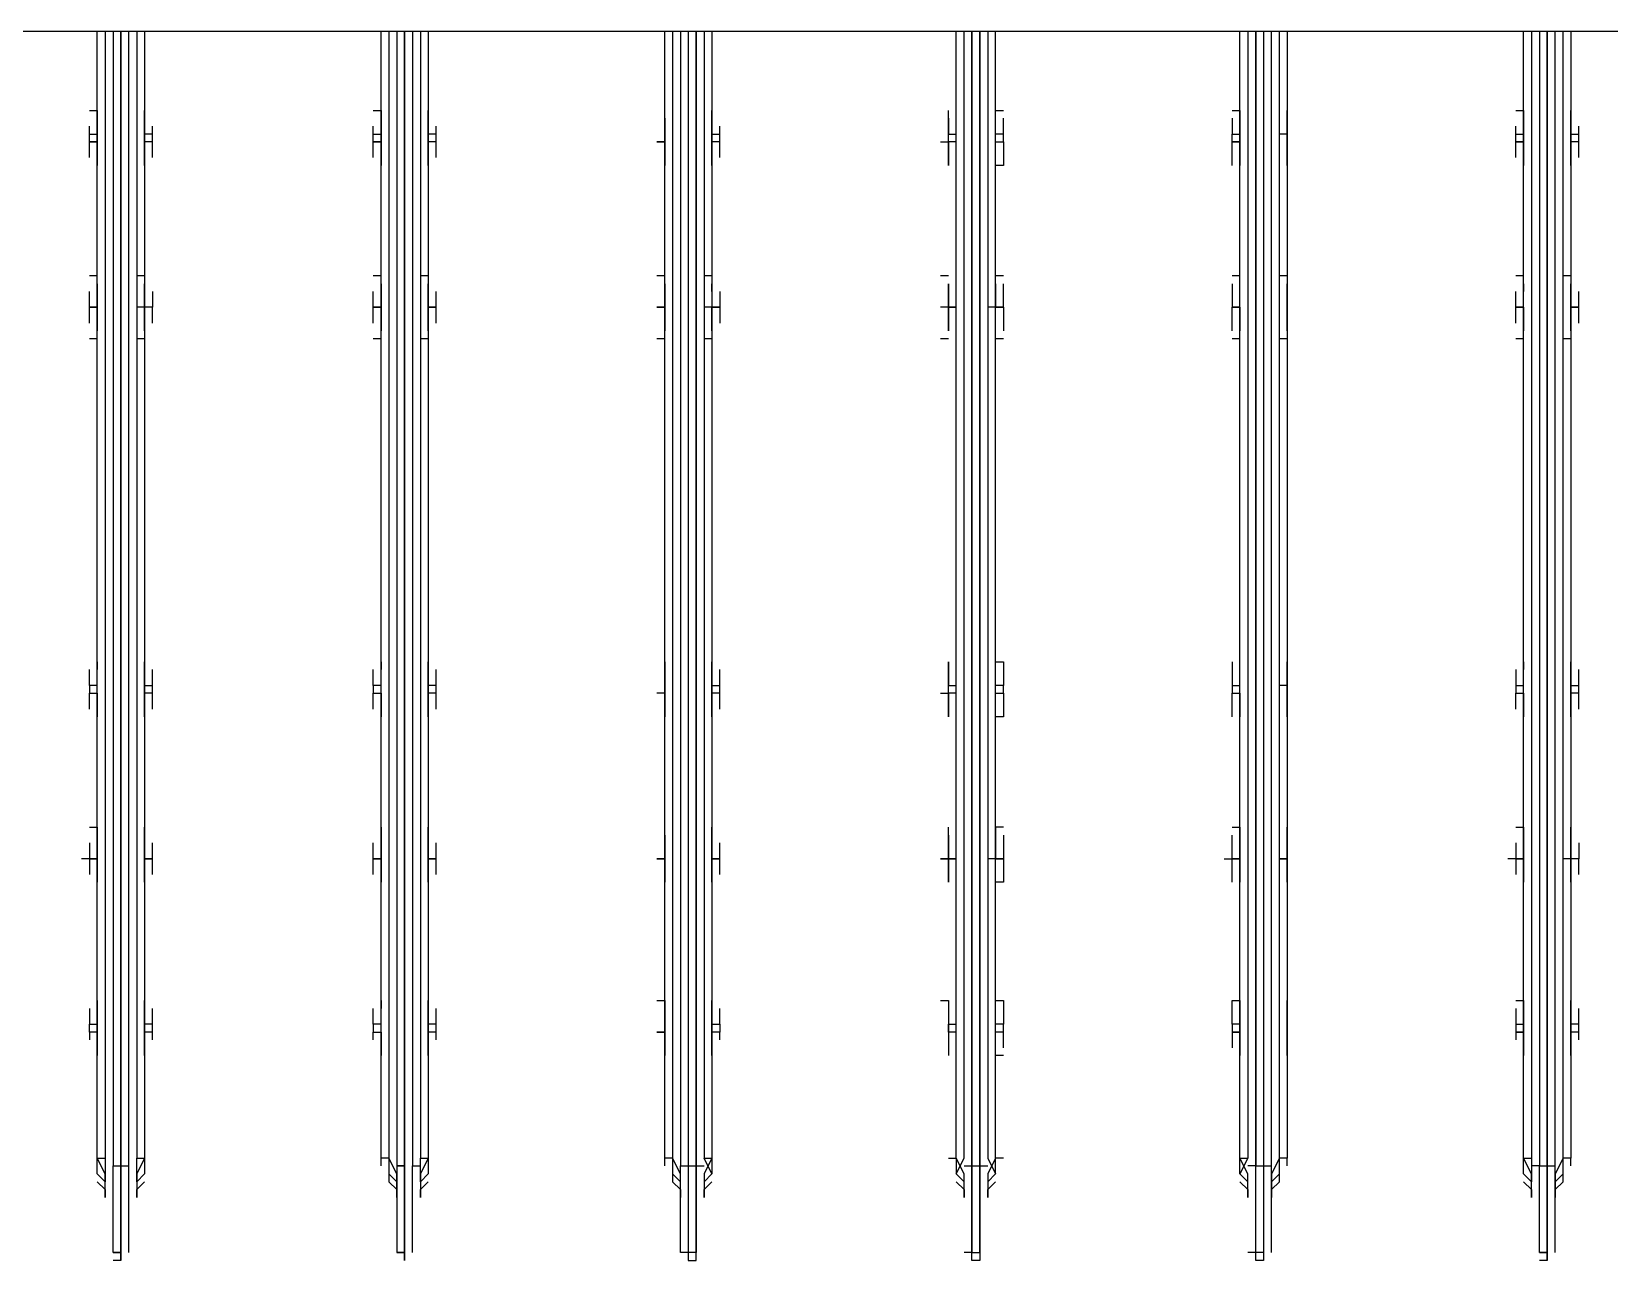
# Model space of a CAD drawing. Header units: metres. Extents: x 532250 to 532639, y 2673852 to 2674172.
# Drawn here: x 532451.9651 to 532452.2421, y 2674042.9394 to 2674043.1552 of the extents above; entities that cross this region are included whole.
import ezdxf

# ---------------------------------------------------------------- set-up
doc = ezdxf.new("R2010")
doc.units = ezdxf.units.M
doc.header["$MEASUREMENT"] = 0
doc.linetypes.add('PDF_IMPORT', pattern=[1, 0.8, -0.2])
doc.layers.add('IDT', color=7, linetype='Continuous')

# ---------------------------------------------------------------- blocks, each defined once
blk = doc.blocks.new('IDT')
at = {"layer": 'IDT', "color": 0, "lineweight": 25}
for p, q in [((14.69612, 14.80284), (14.69612, 14.81944)), ((14.69612, 14.81944), (14.69612, 14.80284)), ((14.69612, 14.81944), (14.6975, 14.81944)), ((14.74591, 14.80284), (14.74591, 14.81944)), ((14.74591, 14.81944), (14.74729, 14.81944)), ((14.74729, 14.81944), (14.74729, 14.80284)), ((14.7957, 14.80284), (14.7957, 14.81944)), ((14.7957, 14.81944), (14.79709, 14.81944)), ((14.79709, 14.81944), (14.79709, 14.80284)), ((14.84688, 14.81944), (14.8455, 14.81944)), ((14.8455, 14.81944), (14.8455, 14.80284)), ((14.84688, 14.80284), (14.84688, 14.81944)), ((14.89667, 14.81944), (14.89667, 14.80284)), ((14.89667, 14.80284), (14.89667, 14.81944)), ((14.94647, 14.80284), (14.94647, 14.81944)), ((14.94647, 14.81944), (14.94647, 14.80284)), ((14.94647, 14.81944), (14.94785, 14.81944)), ((14.69473, 14.81805), (14.69473, 14.80284)), ((14.6975, 14.81805), (14.69612, 14.81805)), ((14.69612, 14.81805), (14.6975, 14.81805)), ((14.6975, 14.81805), (14.6975, 14.80284)), ((14.74453, 14.81805), (14.74453, 14.80284)), ((14.74591, 14.81805), (14.74729, 14.81805)), ((14.74729, 14.81805), (14.74729, 14.80284)), ((14.74729, 14.81805), (14.74868, 14.81805)), ((14.79709, 14.81805), (14.7957, 14.81805)), ((14.7957, 14.81805), (14.7957, 14.80284)), ((14.79709, 14.80284), (14.79709, 14.81805)), ((14.79709, 14.81805), (14.79847, 14.81805)), ((14.8455, 14.80284), (14.8455, 14.81805)), ((14.8455, 14.81805), (14.84688, 14.81805)), ((14.84688, 14.81805), (14.84826, 14.81805)), ((14.84826, 14.81805), (14.84826, 14.80284)), ((14.89529, 14.81805), (14.89529, 14.80284)), ((14.89806, 14.81805), (14.89667, 14.81805)), ((14.89667, 14.81805), (14.89806, 14.81805)), ((14.89806, 14.80284), (14.89806, 14.81805)), ((14.94508, 14.81805), (14.94508, 14.80284)), ((14.94785, 14.81805), (14.94647, 14.81805)), ((14.94647, 14.81805), (14.94785, 14.81805)), ((14.94785, 14.81805), (14.94785, 14.80284)), ((14.69473, 14.80422), (14.69473, 14.80837)), ((14.69473, 14.80837), (14.69473, 14.80699)), ((14.69888, 14.80699), (14.69888, 14.80837)), ((14.69888, 14.80837), (14.69888, 14.80422)), ((14.74453, 14.80422), (14.74453, 14.80837)), ((14.74453, 14.80837), (14.74453, 14.80699)), ((14.74868, 14.80699), (14.74868, 14.80837)), ((14.74868, 14.80837), (14.74868, 14.80422)), ((14.79432, 14.80422), (14.79432, 14.80837)), ((14.79432, 14.80837), (14.79432, 14.80699)), ((14.79847, 14.80699), (14.79847, 14.80837)), ((14.79847, 14.80837), (14.79847, 14.80422)), ((14.84411, 14.80422), (14.84411, 14.80837)), ((14.84411, 14.80837), (14.84411, 14.80699)), ((14.84826, 14.80699), (14.84826, 14.80837)), ((14.84826, 14.80837), (14.84826, 14.80422)), ((14.89391, 14.80422), (14.89391, 14.80837)), ((14.89391, 14.80837), (14.89391, 14.80699)), ((14.89806, 14.80699), (14.89806, 14.80837)), ((14.89806, 14.80837), (14.89806, 14.80422)), ((14.9437, 14.80422), (14.9437, 14.80837)), ((14.9437, 14.80837), (14.9437, 14.80699)), ((14.94923, 14.80699), (14.94923, 14.80837)), ((14.94923, 14.80837), (14.94923, 14.80422)), ((14.69473, 14.80699), (14.69335, 14.8056)), ((14.69335, 14.8056), (14.69335, 14.80145)), ((14.69473, 14.8056), (14.69335, 14.80422)), ((14.70027, 14.8056), (14.69888, 14.80699)), ((14.69888, 14.80145), (14.69888, 14.8056)), ((14.69888, 14.8056), (14.70027, 14.80422)), ((14.74453, 14.80699), (14.74314, 14.8056)), ((14.74314, 14.8056), (14.74314, 14.80145)), ((14.74453, 14.8056), (14.74314, 14.80422)), ((14.75006, 14.8056), (14.74868, 14.80699)), ((14.75006, 14.80422), (14.74868, 14.8056)), ((14.74868, 14.8056), (14.75006, 14.80422)), ((14.79432, 14.80699), (14.79294, 14.8056)), ((14.79294, 14.80422), (14.79432, 14.8056)), ((14.79432, 14.8056), (14.79294, 14.80422)), ((14.79985, 14.8056), (14.79847, 14.80699)), ((14.79985, 14.80422), (14.79847, 14.8056)), ((14.79847, 14.8056), (14.79985, 14.80422)), ((14.84411, 14.80699), (14.84273, 14.8056)), ((14.84273, 14.80422), (14.84411, 14.8056)), ((14.84411, 14.8056), (14.84273, 14.80422)), ((14.84965, 14.8056), (14.84826, 14.80699)), ((14.84965, 14.80422), (14.84826, 14.8056)), ((14.84965, 14.80145), (14.84965, 14.8056)), ((14.89391, 14.80699), (14.89252, 14.8056)), ((14.89252, 14.80422), (14.89391, 14.8056)), ((14.89391, 14.8056), (14.89391, 14.80145)), ((14.89944, 14.8056), (14.89806, 14.80699)), ((14.89944, 14.80422), (14.89806, 14.8056)), ((14.89944, 14.80145), (14.89944, 14.8056)), ((14.9437, 14.80699), (14.94232, 14.8056)), ((14.94232, 14.80422), (14.9437, 14.8056)), ((14.9437, 14.8056), (14.9437, 14.80145)), ((14.95062, 14.8056), (14.94923, 14.80699)), ((14.94923, 14.80145), (14.94923, 14.8056)), ((14.94923, 14.8056), (14.95062, 14.80422)), ((14.69197, 14.80284), (14.69197, 14.80145)), ((14.69335, 14.80145), (14.69473, 14.80422)), ((14.69335, 14.80422), (14.69335, 14.80284)), ((14.69612, 14.80284), (14.69473, 14.80284)), ((14.69473, 14.80284), (14.69473, 14.60366)), ((14.6975, 14.80284), (14.69612, 14.80284)), ((14.69612, 14.60366), (14.69612, 14.80284)), ((14.69612, 14.80284), (14.69612, 14.60366)), ((14.6975, 14.60366), (14.6975, 14.80284)), ((14.6975, 14.80284), (14.69888, 14.80284)), ((14.69888, 14.80422), (14.70027, 14.80145)), ((14.70027, 14.80422), (14.70027, 14.80284)), ((14.70027, 14.80284), (14.70027, 14.80145)), ((14.74176, 14.80284), (14.74176, 14.80145)), ((14.74314, 14.80145), (14.74453, 14.80422)), ((14.74314, 14.80422), (14.74314, 14.80284)), ((14.74591, 14.80284), (14.74453, 14.80284)), ((14.74453, 14.80284), (14.74453, 14.60366)), ((14.74729, 14.80284), (14.74591, 14.80284)), ((14.74591, 14.60366), (14.74591, 14.80284)), ((14.74729, 14.80284), (14.74729, 14.60366)), ((14.74729, 14.60366), (14.74729, 14.80284)), ((14.74729, 14.80284), (14.74868, 14.80284)), ((14.74868, 14.80422), (14.75006, 14.80145)), ((14.74868, 14.80145), (14.75006, 14.80422)), ((14.75006, 14.80422), (14.75006, 14.80284)), ((14.75006, 14.80284), (14.75006, 14.80145)), ((14.79294, 14.80145), (14.79432, 14.80422)), ((14.79432, 14.80145), (14.79294, 14.80422)), ((14.79294, 14.80422), (14.79294, 14.80284)), ((14.79294, 14.80284), (14.79294, 14.80145)), ((14.7957, 14.80284), (14.79432, 14.80284)), ((14.7957, 14.80284), (14.7957, 14.60366)), ((14.7957, 14.60366), (14.7957, 14.80284)), ((14.79709, 14.80284), (14.7957, 14.80284)), ((14.79847, 14.80284), (14.79709, 14.80284)), ((14.79709, 14.80284), (14.79709, 14.60366)), ((14.79709, 14.60366), (14.79709, 14.80284)), ((14.79847, 14.80422), (14.79985, 14.80145)), ((14.79985, 14.80422), (14.79847, 14.80145)), ((14.79985, 14.80284), (14.79985, 14.80422)), ((14.79985, 14.80145), (14.79985, 14.80284)), ((14.84273, 14.80284), (14.84273, 14.80422)), ((14.84273, 14.80422), (14.84411, 14.80145)), ((14.84273, 14.80145), (14.84411, 14.80422)), ((14.84273, 14.80145), (14.84273, 14.80284)), ((14.8455, 14.80284), (14.84411, 14.80284)), ((14.8455, 14.80284), (14.8455, 14.60366)), ((14.8455, 14.60366), (14.8455, 14.80284)), ((14.84688, 14.80284), (14.8455, 14.80284)), ((14.84688, 14.60366), (14.84688, 14.80284)), ((14.84826, 14.80284), (14.84688, 14.80284)), ((14.84826, 14.80422), (14.84965, 14.80145)), ((14.84826, 14.60366), (14.84826, 14.80284)), ((14.84965, 14.80284), (14.84965, 14.80422)), ((14.85103, 14.80284), (14.85103, 14.80145)), ((14.89252, 14.80284), (14.89252, 14.80422)), ((14.89252, 14.80145), (14.89391, 14.80422)), ((14.89252, 14.80145), (14.89252, 14.80284)), ((14.89529, 14.80284), (14.89391, 14.80284)), ((14.89529, 14.60366), (14.89529, 14.80284)), ((14.89806, 14.80284), (14.89667, 14.80284)), ((14.89667, 14.80284), (14.89806, 14.80284)), ((14.89667, 14.60366), (14.89667, 14.80284)), ((14.89667, 14.80284), (14.89667, 14.60366)), ((14.89806, 14.80422), (14.89944, 14.80145)), ((14.89806, 14.60366), (14.89806, 14.80284)), ((14.89944, 14.80284), (14.89944, 14.80422)), ((14.90082, 14.80284), (14.90082, 14.80145)), ((14.94232, 14.80284), (14.94232, 14.80422)), ((14.94232, 14.80145), (14.9437, 14.80422)), ((14.94232, 14.80145), (14.94232, 14.80284)), ((14.94647, 14.80284), (14.94508, 14.80284)), ((14.94508, 14.80284), (14.94508, 14.60366)), ((14.94785, 14.80284), (14.94647, 14.80284)), ((14.94785, 14.80284), (14.94647, 14.80284)), ((14.94647, 14.80284), (14.94647, 14.60366)), ((14.94647, 14.60366), (14.94647, 14.80284)), ((14.94785, 14.60366), (14.94785, 14.80284)), ((14.94923, 14.80422), (14.95062, 14.80145)), ((14.95062, 14.80422), (14.95062, 14.80284)), ((14.95062, 14.80284), (14.95062, 14.80145)), ((14.69197, 14.60366), (14.69197, 14.80145)), ((14.69197, 14.80145), (14.69335, 14.80145)), ((14.69335, 14.80145), (14.69335, 14.60366)), ((14.70027, 14.80145), (14.69888, 14.80145)), ((14.69888, 14.60366), (14.69888, 14.80145)), ((14.70027, 14.80145), (14.70027, 14.60366)), ((14.74176, 14.60366), (14.74176, 14.80145)), ((14.74176, 14.80145), (14.74314, 14.80145)), ((14.74314, 14.80145), (14.74314, 14.60366)), ((14.75006, 14.80145), (14.74868, 14.80145)), ((14.74868, 14.60366), (14.74868, 14.80145)), ((14.75006, 14.80145), (14.75006, 14.60366)), ((14.79155, 14.80145), (14.79294, 14.80145)), ((14.79294, 14.80145), (14.79294, 14.60366)), ((14.79432, 14.60366), (14.79432, 14.80145)), ((14.79847, 14.80145), (14.79847, 14.60366)), ((14.79985, 14.80145), (14.79985, 14.60366)), ((14.80124, 14.80145), (14.79985, 14.80145)), ((14.84273, 14.60366), (14.84273, 14.80145)), ((14.84411, 14.80145), (14.84273, 14.80145)), ((14.84411, 14.60366), (14.84411, 14.80145)), ((14.84965, 14.60366), (14.84965, 14.80145)), ((14.84965, 14.80145), (14.85103, 14.80145)), ((14.85103, 14.80145), (14.85103, 14.60366)), ((14.89252, 14.60366), (14.89252, 14.80145)), ((14.89391, 14.80145), (14.89252, 14.80145)), ((14.89391, 14.60366), (14.89391, 14.80145)), ((14.89944, 14.60366), (14.89944, 14.80145)), ((14.89944, 14.80145), (14.90082, 14.80145)), ((14.90082, 14.80145), (14.90082, 14.60366)), ((14.94232, 14.60366), (14.94232, 14.80145)), ((14.9437, 14.80145), (14.94232, 14.80145)), ((14.9437, 14.60366), (14.9437, 14.80145)), ((14.95062, 14.80145), (14.94923, 14.80145)), ((14.94923, 14.60366), (14.94923, 14.80145)), ((14.95062, 14.80145), (14.95062, 14.60366)), ((14.69197, 14.78347), (14.69197, 14.77932)), ((14.70027, 14.77932), (14.70027, 14.78347)), ((14.74176, 14.78347), (14.74176, 14.77932)), ((14.75006, 14.77932), (14.75006, 14.78347)), ((14.79155, 14.78347), (14.79294, 14.78347)), ((14.79294, 14.78347), (14.79294, 14.77932)), ((14.80124, 14.77932), (14.80124, 14.78347)), ((14.84273, 14.78347), (14.84273, 14.77379)), ((14.85103, 14.77932), (14.85103, 14.78347)), ((14.89252, 14.78347), (14.89252, 14.77932)), ((14.90082, 14.77932), (14.90082, 14.78347)), ((14.94232, 14.78347), (14.94232, 14.77932)), ((14.95062, 14.77932), (14.95062, 14.78347)), ((14.69058, 14.78071), (14.69058, 14.77932)), ((14.69197, 14.78209), (14.69197, 14.78071)), ((14.70027, 14.78071), (14.70027, 14.78209)), ((14.70165, 14.77932), (14.70165, 14.78071)), ((14.74176, 14.78071), (14.74176, 14.78209)), ((14.74176, 14.77932), (14.74176, 14.78071)), ((14.75144, 14.78071), (14.75144, 14.78209)), ((14.75144, 14.77932), (14.75144, 14.78071)), ((14.79155, 14.78209), (14.79155, 14.78071)), ((14.79155, 14.78071), (14.79155, 14.77932)), ((14.80124, 14.78071), (14.80124, 14.78209)), ((14.80124, 14.77932), (14.80124, 14.78071)), ((14.84135, 14.78071), (14.84135, 14.77932)), ((14.84273, 14.78209), (14.84273, 14.78071)), ((14.85103, 14.78209), (14.85103, 14.78071)), ((14.85103, 14.78071), (14.85103, 14.77932)), ((14.89114, 14.78071), (14.89114, 14.77932)), ((14.89252, 14.78209), (14.89252, 14.78071)), ((14.90082, 14.78071), (14.90082, 14.78209)), ((14.90221, 14.78071), (14.90221, 14.77932)), ((14.94093, 14.78071), (14.94093, 14.77932)), ((14.94232, 14.78209), (14.94232, 14.78071)), ((14.95062, 14.78071), (14.95062, 14.78209)), ((14.952, 14.77932), (14.952, 14.78071)), ((14.69058, 14.77932), (14.69197, 14.77932)), ((14.69058, 14.77932), (14.69058, 14.77794)), ((14.69058, 14.77794), (14.69197, 14.77794)), ((14.69058, 14.77794), (14.69058, 14.77518)), ((14.69197, 14.77932), (14.69197, 14.77794)), ((14.69197, 14.77794), (14.69197, 14.77379)), ((14.70165, 14.77932), (14.70027, 14.77932)), ((14.70027, 14.77794), (14.70027, 14.77932)), ((14.70027, 14.77932), (14.70165, 14.77932)), ((14.70027, 14.77379), (14.70027, 14.77794)), ((14.70165, 14.77794), (14.70027, 14.77794)), ((14.70165, 14.77794), (14.70165, 14.77932)), ((14.70165, 14.77518), (14.70165, 14.77794)), ((14.74176, 14.77932), (14.74176, 14.77794)), ((14.74176, 14.77518), (14.74176, 14.77932)), ((14.74176, 14.77794), (14.74176, 14.77379)), ((14.75144, 14.77932), (14.75006, 14.77932)), ((14.75006, 14.77794), (14.75006, 14.77932)), ((14.75006, 14.77932), (14.75144, 14.77932)), ((14.75006, 14.77794), (14.75144, 14.77794)), ((14.75006, 14.77379), (14.75006, 14.77794)), ((14.75144, 14.77794), (14.75144, 14.77932)), ((14.75144, 14.77794), (14.75144, 14.77518)), ((14.79155, 14.77932), (14.79294, 14.77932)), ((14.79155, 14.77932), (14.79155, 14.77794)), ((14.79155, 14.77518), (14.79155, 14.77794)), ((14.79155, 14.77794), (14.79294, 14.77794)), ((14.79294, 14.77932), (14.79294, 14.77379)), ((14.79985, 14.77932), (14.80124, 14.77932)), ((14.80124, 14.77794), (14.79985, 14.77794)), ((14.80124, 14.77932), (14.80124, 14.77794)), ((14.80124, 14.77794), (14.80124, 14.77932)), ((14.80124, 14.77379), (14.80124, 14.77794)), ((14.80124, 14.77518), (14.80124, 14.77794)), ((14.84135, 14.77932), (14.84273, 14.77932)), ((14.84135, 14.77794), (14.84135, 14.77932)), ((14.84135, 14.77794), (14.84135, 14.77518)), ((14.84273, 14.77794), (14.84135, 14.77794)), ((14.85103, 14.77932), (14.85241, 14.77932)), ((14.85241, 14.77932), (14.85103, 14.77932)), ((14.85103, 14.77794), (14.85103, 14.77932)), ((14.85103, 14.77932), (14.85103, 14.77518)), ((14.85103, 14.77379), (14.85103, 14.77794)), ((14.89114, 14.77932), (14.89252, 14.77932)), ((14.89114, 14.77932), (14.89114, 14.77794)), ((14.89114, 14.77794), (14.89252, 14.77794)), ((14.89114, 14.77794), (14.89114, 14.77518)), ((14.89252, 14.77932), (14.89252, 14.77379)), ((14.90221, 14.77932), (14.90082, 14.77932)), ((14.90221, 14.77932), (14.90082, 14.77932)), ((14.90082, 14.77932), (14.90082, 14.77379)), ((14.90082, 14.77794), (14.90221, 14.77794)), ((14.90221, 14.77794), (14.90221, 14.77932)), ((14.90221, 14.77794), (14.90221, 14.77518)), ((14.94093, 14.77932), (14.94232, 14.77932)), ((14.94093, 14.77932), (14.94093, 14.77794)), ((14.94093, 14.77794), (14.94232, 14.77794)), ((14.94093, 14.77794), (14.94093, 14.77518)), ((14.94232, 14.77932), (14.94232, 14.77794)), ((14.94232, 14.77794), (14.94232, 14.77379)), ((14.95062, 14.77794), (14.95062, 14.77932)), ((14.95062, 14.77932), (14.952, 14.77932)), ((14.95062, 14.77379), (14.95062, 14.77794)), ((14.952, 14.77794), (14.95062, 14.77794)), ((14.952, 14.77932), (14.952, 14.77794)), ((14.952, 14.77518), (14.952, 14.77794)), ((14.69197, 14.77379), (14.69197, 14.77518)), ((14.70027, 14.77379), (14.70027, 14.77518)), ((14.74176, 14.77379), (14.74176, 14.77518)), ((14.75144, 14.77518), (14.75144, 14.77379)), ((14.79155, 14.77379), (14.79155, 14.77518)), ((14.80124, 14.77379), (14.80124, 14.77518)), ((14.84273, 14.77379), (14.84273, 14.77518)), ((14.85103, 14.77518), (14.85103, 14.77379)), ((14.89252, 14.77379), (14.89252, 14.77518)), ((14.90082, 14.77379), (14.90082, 14.77518)), ((14.94232, 14.77379), (14.94232, 14.77518)), ((14.95062, 14.77518), (14.95062, 14.77379)), ((14.70165, 14.77379), (14.70027, 14.77379)), ((14.75144, 14.77379), (14.75006, 14.77379)), ((14.79294, 14.77379), (14.79155, 14.77379)), ((14.80262, 14.77379), (14.80124, 14.77379)), ((14.85241, 14.77379), (14.85103, 14.77379)), ((14.69197, 14.75166), (14.69197, 14.75304)), ((14.69197, 14.75304), (14.69197, 14.74336)), ((14.70027, 14.7489), (14.70027, 14.75304)), ((14.70027, 14.75304), (14.70027, 14.75166)), ((14.74176, 14.75166), (14.74176, 14.75304)), ((14.74176, 14.75304), (14.74176, 14.74336)), ((14.75006, 14.7489), (14.75006, 14.75304)), ((14.75144, 14.75304), (14.75144, 14.75166)), ((14.79155, 14.75166), (14.79155, 14.75304)), ((14.79155, 14.75304), (14.79294, 14.75304)), ((14.79294, 14.75304), (14.79294, 14.7489)), ((14.80124, 14.7489), (14.80124, 14.75304)), ((14.80124, 14.75304), (14.80124, 14.75166)), ((14.84273, 14.75166), (14.84273, 14.75304)), ((14.84273, 14.75304), (14.84273, 14.7489)), ((14.85103, 14.7489), (14.85103, 14.75304)), ((14.85103, 14.75304), (14.85103, 14.75166)), ((14.89252, 14.75166), (14.89252, 14.75304)), ((14.89252, 14.75304), (14.89252, 14.7489)), ((14.90082, 14.7489), (14.90082, 14.75304)), ((14.90082, 14.75304), (14.90082, 14.75166)), ((14.94232, 14.75166), (14.94232, 14.75304)), ((14.94232, 14.75304), (14.94232, 14.7489)), ((14.95062, 14.7489), (14.95062, 14.75304)), ((14.95062, 14.75304), (14.95062, 14.75166)), ((14.69058, 14.75166), (14.69058, 14.7489)), ((14.70165, 14.7489), (14.70165, 14.75166)), ((14.74176, 14.7489), (14.74176, 14.75166)), ((14.75144, 14.75166), (14.75144, 14.7489)), ((14.79155, 14.7489), (14.79155, 14.75166)), ((14.80124, 14.75166), (14.80124, 14.7489)), ((14.84135, 14.75166), (14.84135, 14.7489)), ((14.85103, 14.75166), (14.85103, 14.7489)), ((14.89114, 14.75166), (14.89114, 14.7489)), ((14.90221, 14.75166), (14.90221, 14.7489)), ((14.94093, 14.75166), (14.94093, 14.7489)), ((14.952, 14.7489), (14.952, 14.75166)), ((14.69058, 14.7489), (14.69197, 14.7489)), ((14.69058, 14.74613), (14.69058, 14.7489)), ((14.69058, 14.7489), (14.69197, 14.7489)), ((14.69197, 14.7489), (14.69335, 14.7489)), ((14.70165, 14.7489), (14.70027, 14.7489)), ((14.70027, 14.7489), (14.70165, 14.7489)), ((14.70165, 14.7489), (14.70027, 14.7489)), ((14.70027, 14.74336), (14.70027, 14.7489)), ((14.70027, 14.7489), (14.70165, 14.7489)), ((14.70165, 14.74613), (14.70165, 14.7489)), ((14.70165, 14.7489), (14.70303, 14.7489)), ((14.74176, 14.74613), (14.74176, 14.7489)), ((14.74176, 14.7489), (14.74314, 14.7489)), ((14.74314, 14.7489), (14.74176, 14.7489)), ((14.75144, 14.7489), (14.75006, 14.7489)), ((14.75006, 14.7489), (14.75144, 14.7489)), ((14.75144, 14.7489), (14.75006, 14.7489)), ((14.75006, 14.74336), (14.75006, 14.7489)), ((14.75006, 14.7489), (14.75144, 14.7489)), ((14.75283, 14.7489), (14.75144, 14.7489)), ((14.75144, 14.7489), (14.75144, 14.74613)), ((14.79155, 14.74613), (14.79155, 14.7489)), ((14.79155, 14.7489), (14.79294, 14.7489)), ((14.79294, 14.7489), (14.79155, 14.7489)), ((14.79294, 14.7489), (14.79432, 14.7489)), ((14.79294, 14.74336), (14.79294, 14.7489)), ((14.80124, 14.7489), (14.79985, 14.7489)), ((14.79985, 14.7489), (14.80124, 14.7489)), ((14.80124, 14.74613), (14.80124, 14.7489)), ((14.80124, 14.7489), (14.80262, 14.7489)), ((14.80262, 14.7489), (14.80124, 14.7489)), ((14.80124, 14.7489), (14.80124, 14.74336)), ((14.84135, 14.7489), (14.84273, 14.7489)), ((14.84273, 14.7489), (14.84135, 14.7489)), ((14.84135, 14.7489), (14.84135, 14.74613)), ((14.84135, 14.7489), (14.84273, 14.7489)), ((14.84273, 14.7489), (14.84273, 14.74336)), ((14.85103, 14.74613), (14.85103, 14.7489)), ((14.85103, 14.7489), (14.85241, 14.7489)), ((14.85241, 14.7489), (14.85103, 14.7489)), ((14.85103, 14.7489), (14.85103, 14.74336)), ((14.89114, 14.7489), (14.89252, 14.7489)), ((14.89252, 14.7489), (14.89114, 14.7489)), ((14.89114, 14.7489), (14.89114, 14.74613)), ((14.89114, 14.7489), (14.89252, 14.7489)), ((14.89252, 14.7489), (14.89252, 14.74336)), ((14.90082, 14.74336), (14.90082, 14.7489)), ((14.90082, 14.7489), (14.90221, 14.7489)), ((14.90221, 14.7489), (14.90082, 14.7489)), ((14.90221, 14.7489), (14.90082, 14.7489)), ((14.90082, 14.7489), (14.90221, 14.7489)), ((14.90221, 14.7489), (14.90221, 14.74613)), ((14.94093, 14.7489), (14.94232, 14.7489)), ((14.94232, 14.7489), (14.94093, 14.7489)), ((14.94093, 14.7489), (14.94093, 14.74613)), ((14.94232, 14.7489), (14.94232, 14.74336)), ((14.952, 14.7489), (14.95062, 14.7489)), ((14.95062, 14.7489), (14.952, 14.7489)), ((14.952, 14.7489), (14.95062, 14.7489)), ((14.95062, 14.74336), (14.95062, 14.7489)), ((14.95062, 14.7489), (14.952, 14.7489)), ((14.952, 14.74613), (14.952, 14.7489)), ((14.952, 14.7489), (14.95338, 14.7489)), ((14.69197, 14.74613), (14.69197, 14.74475)), ((14.70027, 14.74475), (14.70027, 14.74613)), ((14.74176, 14.74475), (14.74176, 14.74613)), ((14.75144, 14.74613), (14.75144, 14.74475)), ((14.79155, 14.74475), (14.79155, 14.74613)), ((14.80124, 14.74475), (14.80124, 14.74613)), ((14.84273, 14.74613), (14.84273, 14.74475)), ((14.85103, 14.74475), (14.85103, 14.74613)), ((14.89252, 14.74613), (14.89252, 14.74475)), ((14.90082, 14.74475), (14.90082, 14.74613)), ((14.94232, 14.74613), (14.94232, 14.74475)), ((14.95062, 14.74475), (14.95062, 14.74613)), ((14.70165, 14.74336), (14.70027, 14.74336)), ((14.75144, 14.74336), (14.75006, 14.74336)), ((14.79155, 14.74336), (14.79294, 14.74336)), ((14.952, 14.74336), (14.95062, 14.74336)), ((14.69058, 14.72262), (14.69058, 14.71985)), ((14.69197, 14.72262), (14.69197, 14.724)), ((14.69197, 14.724), (14.69197, 14.71985)), ((14.70027, 14.71985), (14.70027, 14.724)), ((14.70027, 14.724), (14.70027, 14.72262)), ((14.70165, 14.72262), (14.70165, 14.71985)), ((14.74176, 14.72262), (14.74176, 14.724)), ((14.74176, 14.724), (14.74176, 14.71985)), ((14.74176, 14.71985), (14.74176, 14.72262)), ((14.75006, 14.71985), (14.75006, 14.724)), ((14.75144, 14.724), (14.75144, 14.72262)), ((14.75144, 14.72262), (14.75144, 14.71985)), ((14.79155, 14.72262), (14.79155, 14.724)), ((14.79155, 14.724), (14.79294, 14.724)), ((14.79155, 14.71985), (14.79155, 14.72262)), ((14.79294, 14.724), (14.79294, 14.71847)), ((14.80124, 14.71985), (14.80124, 14.724)), ((14.80124, 14.724), (14.80124, 14.72262)), ((14.80124, 14.72262), (14.80124, 14.71985)), ((14.84135, 14.72262), (14.84135, 14.71985)), ((14.84273, 14.72262), (14.84273, 14.724)), ((14.84273, 14.724), (14.84273, 14.71985)), ((14.85103, 14.724), (14.85103, 14.72262)), ((14.85103, 14.71985), (14.85103, 14.724)), ((14.85103, 14.72262), (14.85103, 14.71985)), ((14.89114, 14.72262), (14.89114, 14.71985)), ((14.89252, 14.72262), (14.89252, 14.724)), ((14.89252, 14.724), (14.89252, 14.71847)), ((14.90082, 14.71985), (14.90082, 14.724)), ((14.90082, 14.724), (14.90082, 14.72262)), ((14.90221, 14.72262), (14.90221, 14.71985)), ((14.94093, 14.72262), (14.94093, 14.71985)), ((14.94232, 14.72262), (14.94232, 14.724)), ((14.94232, 14.724), (14.94232, 14.71847)), ((14.95062, 14.71985), (14.95062, 14.724)), ((14.95062, 14.724), (14.95062, 14.72262)), ((14.952, 14.72262), (14.952, 14.71985)), ((14.69058, 14.71985), (14.69197, 14.71985)), ((14.69058, 14.71985), (14.69058, 14.71847)), ((14.69197, 14.71985), (14.69197, 14.71847)), ((14.70165, 14.71985), (14.70027, 14.71985)), ((14.70165, 14.71985), (14.70027, 14.71985)), ((14.70027, 14.71985), (14.70027, 14.71847)), ((14.70165, 14.71847), (14.70165, 14.71985)), ((14.74176, 14.71847), (14.74176, 14.71985)), ((14.74176, 14.71985), (14.74176, 14.71847)), ((14.75144, 14.71985), (14.75006, 14.71985)), ((14.75144, 14.71985), (14.75006, 14.71985)), ((14.75006, 14.71985), (14.75006, 14.71847)), ((14.75144, 14.71847), (14.75144, 14.71985)), ((14.79294, 14.71985), (14.79155, 14.71985)), ((14.79155, 14.71985), (14.79155, 14.71847)), ((14.79985, 14.71985), (14.80124, 14.71985)), ((14.80124, 14.71985), (14.80124, 14.71847)), ((14.80262, 14.71985), (14.80124, 14.71985)), ((14.80124, 14.71985), (14.80124, 14.71847)), ((14.84135, 14.71985), (14.84273, 14.71985)), ((14.84135, 14.71985), (14.84135, 14.71847)), ((14.84273, 14.71985), (14.84273, 14.71847)), ((14.85103, 14.71985), (14.85103, 14.71847)), ((14.85103, 14.71847), (14.85103, 14.71985)), ((14.85103, 14.71985), (14.85241, 14.71985)), ((14.89114, 14.71985), (14.89252, 14.71985)), ((14.89114, 14.71985), (14.89114, 14.71847)), ((14.90221, 14.71985), (14.90082, 14.71985)), ((14.90221, 14.71985), (14.90082, 14.71985)), ((14.90082, 14.71985), (14.90082, 14.71847)), ((14.90221, 14.71847), (14.90221, 14.71985)), ((14.94093, 14.71985), (14.94232, 14.71985)), ((14.94093, 14.71985), (14.94093, 14.71847)), ((14.952, 14.71985), (14.95062, 14.71985)), ((14.952, 14.71985), (14.95062, 14.71985)), ((14.95062, 14.71985), (14.95062, 14.71847)), ((14.952, 14.71847), (14.952, 14.71985)), ((14.69197, 14.71847), (14.69058, 14.71847)), ((14.69058, 14.71847), (14.69058, 14.7157)), ((14.69197, 14.71847), (14.69197, 14.71432)), ((14.70027, 14.71847), (14.70027, 14.71432)), ((14.70165, 14.71847), (14.70027, 14.71847)), ((14.70165, 14.7157), (14.70165, 14.71847)), ((14.74176, 14.7157), (14.74176, 14.71847)), ((14.74176, 14.71847), (14.74176, 14.71432)), ((14.74176, 14.71847), (14.74314, 14.71847)), ((14.75006, 14.71847), (14.75006, 14.71432)), ((14.75144, 14.71847), (14.75006, 14.71847)), ((14.75144, 14.7157), (14.75144, 14.71847)), ((14.79155, 14.7157), (14.79155, 14.71847)), ((14.79155, 14.71847), (14.79294, 14.71847)), ((14.79294, 14.71847), (14.79294, 14.71432)), ((14.80124, 14.71847), (14.79985, 14.71847)), ((14.80124, 14.71847), (14.80124, 14.71432)), ((14.80124, 14.7157), (14.80124, 14.71847)), ((14.84273, 14.71847), (14.84135, 14.71847)), ((14.84135, 14.71847), (14.84135, 14.7157)), ((14.84273, 14.71847), (14.84273, 14.71432)), ((14.85103, 14.71847), (14.85103, 14.7157)), ((14.85103, 14.71432), (14.85103, 14.71847)), ((14.89114, 14.71847), (14.89252, 14.71847)), ((14.89114, 14.71847), (14.89114, 14.7157)), ((14.89252, 14.71847), (14.89252, 14.71432)), ((14.90082, 14.71847), (14.90221, 14.71847)), ((14.90082, 14.71847), (14.90082, 14.71432)), ((14.90221, 14.71847), (14.90221, 14.7157)), ((14.94232, 14.71847), (14.94093, 14.71847)), ((14.94093, 14.71847), (14.94093, 14.7157)), ((14.94232, 14.71847), (14.94232, 14.71432)), ((14.95062, 14.71847), (14.952, 14.71847)), ((14.95062, 14.71847), (14.95062, 14.71432)), ((14.952, 14.71847), (14.952, 14.7157)), ((14.69197, 14.71432), (14.69197, 14.7157)), ((14.70027, 14.71432), (14.70027, 14.7157)), ((14.74176, 14.71432), (14.74176, 14.7157)), ((14.75144, 14.71432), (14.75144, 14.7157)), ((14.79155, 14.71432), (14.79155, 14.7157)), ((14.79294, 14.71432), (14.79155, 14.71432)), ((14.80124, 14.71432), (14.80124, 14.7157)), ((14.84273, 14.71432), (14.84273, 14.7157)), ((14.85103, 14.7157), (14.85103, 14.71432)), ((14.89252, 14.71432), (14.89252, 14.7157)), ((14.90082, 14.71432), (14.90082, 14.7157)), ((14.94232, 14.71432), (14.94232, 14.7157)), ((14.95062, 14.71432), (14.95062, 14.7157)), ((14.69197, 14.65761), (14.69335, 14.65761)), ((14.69197, 14.65484), (14.69197, 14.65622)), ((14.69197, 14.65622), (14.69197, 14.65207)), ((14.70027, 14.65761), (14.70165, 14.65761)), ((14.70027, 14.65207), (14.70027, 14.65622)), ((14.70027, 14.65622), (14.70027, 14.65484)), ((14.74176, 14.65761), (14.74314, 14.65761)), ((14.74176, 14.65484), (14.74176, 14.65622)), ((14.74176, 14.65622), (14.74176, 14.65207)), ((14.75006, 14.65761), (14.75144, 14.65761)), ((14.75006, 14.65207), (14.75006, 14.65622)), ((14.75144, 14.65622), (14.75144, 14.65484)), ((14.79155, 14.65761), (14.79294, 14.65761)), ((14.79155, 14.65484), (14.79155, 14.65622)), ((14.79294, 14.65622), (14.79294, 14.65207)), ((14.80124, 14.65761), (14.80262, 14.65761)), ((14.80124, 14.65622), (14.80124, 14.65484)), ((14.80124, 14.65207), (14.80124, 14.65622)), ((14.84273, 14.65761), (14.84411, 14.65761)), ((14.84273, 14.65484), (14.84273, 14.65622)), ((14.84273, 14.65622), (14.84273, 14.65207)), ((14.85103, 14.65761), (14.85241, 14.65761)), ((14.85103, 14.65622), (14.85103, 14.65484)), ((14.85103, 14.65207), (14.85103, 14.65622)), ((14.89252, 14.65761), (14.89391, 14.65761)), ((14.89252, 14.65484), (14.89252, 14.65622)), ((14.89252, 14.65622), (14.89252, 14.65207)), ((14.90082, 14.65761), (14.90221, 14.65761)), ((14.90082, 14.65207), (14.90082, 14.65622)), ((14.90082, 14.65622), (14.90082, 14.65484)), ((14.94232, 14.65761), (14.9437, 14.65761)), ((14.94232, 14.65484), (14.94232, 14.65622)), ((14.94232, 14.65622), (14.94232, 14.64793)), ((14.95062, 14.65761), (14.952, 14.65761)), ((14.95062, 14.65207), (14.95062, 14.65622)), ((14.95062, 14.65622), (14.95062, 14.65484)), ((14.69058, 14.65484), (14.69058, 14.65207)), ((14.70165, 14.65484), (14.70165, 14.65207)), ((14.74176, 14.65207), (14.74176, 14.65484)), ((14.75144, 14.65484), (14.75144, 14.65207)), ((14.79155, 14.65207), (14.79155, 14.65484)), ((14.80124, 14.65484), (14.80124, 14.65207)), ((14.84135, 14.65207), (14.84135, 14.65484)), ((14.85103, 14.65484), (14.85103, 14.65207)), ((14.89114, 14.65484), (14.89114, 14.65207)), ((14.90221, 14.65484), (14.90221, 14.65207)), ((14.94093, 14.65484), (14.94093, 14.65207)), ((14.952, 14.65484), (14.952, 14.65207)), ((14.69058, 14.65207), (14.69197, 14.65207)), ((14.69197, 14.65207), (14.69058, 14.65207)), ((14.69058, 14.65207), (14.69058, 14.64931)), ((14.69197, 14.65207), (14.69197, 14.64793)), ((14.70165, 14.65207), (14.70027, 14.65207)), ((14.70027, 14.65207), (14.70165, 14.65207)), ((14.70165, 14.65207), (14.70027, 14.65207)), ((14.70027, 14.65207), (14.70027, 14.64793)), ((14.70165, 14.65207), (14.70165, 14.64931)), ((14.74176, 14.64931), (14.74176, 14.65207)), ((14.74176, 14.65207), (14.74176, 14.64793)), ((14.75144, 14.65207), (14.75006, 14.65207)), ((14.75006, 14.65207), (14.75144, 14.65207)), ((14.75144, 14.65207), (14.75006, 14.65207)), ((14.75006, 14.65207), (14.75006, 14.64793)), ((14.75144, 14.64931), (14.75144, 14.65207)), ((14.79294, 14.65207), (14.79155, 14.65207)), ((14.79155, 14.65207), (14.79294, 14.65207)), ((14.79294, 14.65207), (14.79155, 14.65207)), ((14.79155, 14.65207), (14.79155, 14.64931)), ((14.79294, 14.65207), (14.79432, 14.65207)), ((14.79294, 14.64793), (14.79294, 14.65207)), ((14.80124, 14.65207), (14.79985, 14.65207)), ((14.79985, 14.65207), (14.80124, 14.65207)), ((14.80124, 14.65207), (14.80124, 14.64931)), ((14.80124, 14.64793), (14.80124, 14.65207)), ((14.80124, 14.65207), (14.80262, 14.65207)), ((14.84273, 14.65207), (14.84135, 14.65207)), ((14.84135, 14.64931), (14.84135, 14.65207)), ((14.84135, 14.65207), (14.84273, 14.65207)), ((14.84273, 14.65207), (14.84411, 14.65207)), ((14.84273, 14.64793), (14.84273, 14.65207)), ((14.85103, 14.64793), (14.85103, 14.65207)), ((14.85103, 14.65207), (14.85241, 14.65207)), ((14.85241, 14.65207), (14.85103, 14.65207)), ((14.85103, 14.65207), (14.85241, 14.65207)), ((14.85241, 14.65207), (14.85103, 14.65207)), ((14.85103, 14.65207), (14.85103, 14.64931)), ((14.89114, 14.65207), (14.89252, 14.65207)), ((14.89252, 14.65207), (14.89114, 14.65207)), ((14.89114, 14.65207), (14.89114, 14.64931)), ((14.89252, 14.65207), (14.89252, 14.64793)), ((14.90082, 14.64793), (14.90082, 14.65207)), ((14.90082, 14.65207), (14.90221, 14.65207)), ((14.90221, 14.65207), (14.90082, 14.65207)), ((14.90221, 14.65207), (14.90082, 14.65207)), ((14.90082, 14.65207), (14.90221, 14.65207)), ((14.90221, 14.65207), (14.90221, 14.64931)), ((14.94093, 14.65207), (14.94232, 14.65207)), ((14.94093, 14.64931), (14.94093, 14.65207)), ((14.94093, 14.65207), (14.94232, 14.65207)), ((14.94232, 14.65207), (14.9437, 14.65207)), ((14.95062, 14.64793), (14.95062, 14.65207)), ((14.95062, 14.65207), (14.952, 14.65207)), ((14.952, 14.65207), (14.95062, 14.65207)), ((14.952, 14.65207), (14.95062, 14.65207)), ((14.95062, 14.65207), (14.952, 14.65207)), ((14.952, 14.65207), (14.952, 14.64931)), ((14.69197, 14.64793), (14.69197, 14.64931)), ((14.70027, 14.64793), (14.70027, 14.64931)), ((14.74176, 14.64793), (14.74176, 14.64931)), ((14.75144, 14.64793), (14.75144, 14.64931)), ((14.79155, 14.64931), (14.79155, 14.64793)), ((14.80124, 14.64931), (14.80124, 14.64793)), ((14.84273, 14.64931), (14.84273, 14.64793)), ((14.85103, 14.64931), (14.85103, 14.64793)), ((14.89252, 14.64793), (14.89252, 14.64931)), ((14.90082, 14.64931), (14.90082, 14.64793)), ((14.94232, 14.64793), (14.94232, 14.64931)), ((14.95062, 14.64931), (14.95062, 14.64793)), ((14.69197, 14.64654), (14.69335, 14.64654)), ((14.70027, 14.64654), (14.70165, 14.64654)), ((14.74176, 14.64654), (14.74314, 14.64654)), ((14.75006, 14.64654), (14.75144, 14.64654)), ((14.79155, 14.64654), (14.79294, 14.64654)), ((14.80124, 14.64654), (14.80262, 14.64654)), ((14.84273, 14.64654), (14.84411, 14.64654)), ((14.85103, 14.64654), (14.85241, 14.64654)), ((14.89252, 14.64654), (14.89391, 14.64654)), ((14.90082, 14.64654), (14.90221, 14.64654)), ((14.94232, 14.64654), (14.9437, 14.64654)), ((14.95062, 14.64654), (14.952, 14.64654)), ((14.69058, 14.62579), (14.69058, 14.62303)), ((14.69197, 14.62579), (14.69197, 14.62718)), ((14.69197, 14.62718), (14.69197, 14.62303)), ((14.70027, 14.62303), (14.70027, 14.62718)), ((14.70027, 14.62718), (14.70027, 14.62579)), ((14.70165, 14.62579), (14.70165, 14.62303)), ((14.74176, 14.62579), (14.74176, 14.62718)), ((14.74176, 14.62718), (14.74176, 14.62303)), ((14.75006, 14.62303), (14.75006, 14.62718)), ((14.75144, 14.62718), (14.75144, 14.62579)), ((14.75144, 14.62579), (14.75144, 14.62303)), ((14.79155, 14.62579), (14.79155, 14.62718)), ((14.79155, 14.62718), (14.79294, 14.62718)), ((14.79155, 14.62303), (14.79155, 14.62579)), ((14.79294, 14.62718), (14.79294, 14.62303)), ((14.80124, 14.62303), (14.80124, 14.62718)), ((14.80124, 14.62718), (14.80124, 14.62579)), ((14.80124, 14.62579), (14.80124, 14.62303)), ((14.84135, 14.62579), (14.84135, 14.62303)), ((14.84273, 14.62579), (14.84273, 14.62718)), ((14.84273, 14.62718), (14.84273, 14.62303)), ((14.85103, 14.62718), (14.85103, 14.62579)), ((14.85103, 14.62303), (14.85103, 14.62718)), ((14.85103, 14.62579), (14.85103, 14.62303)), ((14.89114, 14.62579), (14.89114, 14.62303)), ((14.89252, 14.62579), (14.89252, 14.62718)), ((14.89252, 14.62718), (14.89252, 14.62303)), ((14.90082, 14.62303), (14.90082, 14.62718)), ((14.90082, 14.62718), (14.90082, 14.62579)), ((14.90221, 14.62579), (14.90221, 14.62303)), ((14.94093, 14.62579), (14.94093, 14.62303)), ((14.94232, 14.62579), (14.94232, 14.62718)), ((14.94232, 14.62718), (14.94232, 14.62303)), ((14.95062, 14.62303), (14.95062, 14.62718)), ((14.95062, 14.62718), (14.95062, 14.62579)), ((14.952, 14.62579), (14.952, 14.62303)), ((14.69058, 14.62303), (14.69197, 14.62303)), ((14.69058, 14.62303), (14.69058, 14.62165)), ((14.69197, 14.62303), (14.69197, 14.62165)), ((14.70165, 14.62303), (14.70027, 14.62303)), ((14.70027, 14.62165), (14.70027, 14.62303)), ((14.70027, 14.62303), (14.70165, 14.62303)), ((14.70165, 14.62303), (14.70165, 14.62165)), ((14.74176, 14.62303), (14.74176, 14.62165)), ((14.74176, 14.62303), (14.74176, 14.62165)), ((14.75144, 14.62303), (14.75006, 14.62303)), ((14.75006, 14.62165), (14.75006, 14.62303)), ((14.75006, 14.62303), (14.75144, 14.62303)), ((14.75144, 14.62303), (14.75144, 14.62165)), ((14.79294, 14.62303), (14.79155, 14.62303)), ((14.79155, 14.62303), (14.79155, 14.62165)), ((14.79294, 14.62303), (14.79294, 14.62165)), ((14.79985, 14.62303), (14.80124, 14.62303)), ((14.80124, 14.62303), (14.80124, 14.62165)), ((14.80262, 14.62303), (14.80124, 14.62303)), ((14.80124, 14.62303), (14.80124, 14.62165)), ((14.84135, 14.62303), (14.84273, 14.62303)), ((14.84135, 14.62303), (14.84135, 14.62165)), ((14.84273, 14.62303), (14.84273, 14.6175)), ((14.85103, 14.62303), (14.85241, 14.62303)), ((14.85241, 14.62303), (14.85103, 14.62303)), ((14.85103, 14.62165), (14.85103, 14.62303)), ((14.85103, 14.62303), (14.85103, 14.6175)), ((14.89114, 14.62303), (14.89252, 14.62303)), ((14.89114, 14.62303), (14.89114, 14.62165)), ((14.89252, 14.62303), (14.89252, 14.62165)), ((14.90221, 14.62303), (14.90082, 14.62303)), ((14.90082, 14.62165), (14.90082, 14.62303)), ((14.90082, 14.62303), (14.90221, 14.62303)), ((14.90221, 14.62303), (14.90221, 14.62165)), ((14.94093, 14.62303), (14.94232, 14.62303)), ((14.94093, 14.62303), (14.94093, 14.62165)), ((14.94232, 14.62303), (14.94232, 14.62165)), ((14.952, 14.62303), (14.95062, 14.62303)), ((14.95062, 14.62165), (14.95062, 14.62303)), ((14.95062, 14.62303), (14.952, 14.62303)), ((14.952, 14.62303), (14.952, 14.62165)), ((14.69197, 14.62165), (14.69058, 14.62165)), ((14.69058, 14.62165), (14.69058, 14.62026)), ((14.69197, 14.62165), (14.69197, 14.6175)), ((14.69197, 14.62026), (14.69197, 14.61888)), ((14.70027, 14.6175), (14.70027, 14.62165)), ((14.70165, 14.62165), (14.70027, 14.62165)), ((14.70027, 14.61888), (14.70027, 14.62026)), ((14.70165, 14.62165), (14.70165, 14.62026)), ((14.74176, 14.62165), (14.74176, 14.6175)), ((14.74176, 14.62165), (14.74314, 14.62165)), ((14.75006, 14.6175), (14.75006, 14.62165)), ((14.75144, 14.62165), (14.75006, 14.62165)), ((14.75144, 14.62026), (14.75144, 14.62165)), ((14.75144, 14.61888), (14.75144, 14.62026)), ((14.79155, 14.62165), (14.79294, 14.62165)), ((14.79155, 14.62165), (14.79155, 14.62026)), ((14.79155, 14.62026), (14.79155, 14.61888)), ((14.79294, 14.62165), (14.79294, 14.6175)), ((14.80124, 14.62165), (14.79985, 14.62165)), ((14.80124, 14.62165), (14.80124, 14.6175)), ((14.80124, 14.62026), (14.80124, 14.62165)), ((14.80124, 14.61888), (14.80124, 14.62026)), ((14.84273, 14.62165), (14.84135, 14.62165)), ((14.84135, 14.62165), (14.84135, 14.62026)), ((14.84273, 14.62026), (14.84273, 14.61888)), ((14.85103, 14.62026), (14.85103, 14.62165)), ((14.85103, 14.61888), (14.85103, 14.62026)), ((14.89114, 14.62165), (14.89252, 14.62165)), ((14.89114, 14.62165), (14.89114, 14.62026)), ((14.89252, 14.62165), (14.89252, 14.6175)), ((14.89252, 14.62026), (14.89252, 14.61888)), ((14.90082, 14.6175), (14.90082, 14.62165)), ((14.90221, 14.62165), (14.90082, 14.62165)), ((14.90082, 14.61888), (14.90082, 14.62026)), ((14.90221, 14.62165), (14.90221, 14.62026)), ((14.94093, 14.62165), (14.94232, 14.62165)), ((14.94093, 14.62165), (14.94093, 14.62026)), ((14.94232, 14.62165), (14.94232, 14.6175)), ((14.94232, 14.62026), (14.94232, 14.61888)), ((14.95062, 14.6175), (14.95062, 14.62165)), ((14.952, 14.62165), (14.95062, 14.62165)), ((14.95062, 14.61888), (14.95062, 14.62026)), ((14.952, 14.62165), (14.952, 14.62026)), ((14.70165, 14.6175), (14.70027, 14.6175)), ((14.75144, 14.6175), (14.75006, 14.6175)), ((14.79294, 14.6175), (14.79155, 14.6175)), ((14.90221, 14.6175), (14.90082, 14.6175)), ((14.952, 14.6175), (14.95062, 14.6175)), ((14.44023, 14.60366), (15.02116, 14.60366))]:
    blk.add_line(p, q, dxfattribs=at)
at = {"layer": 'IDT', "color": 0, "linetype": 'PDF_IMPORT', "lineweight": 25, "ltscale": 0.001667}
blk.add_line((14.74176, 14.62579), (14.74176, 14.61888), dxfattribs=at)

msp = doc.modelspace()

# ---------------------------------------------------------------- block references
at = {"layer": 'IDT', "color": 8, "rotation": 180}
msp.add_blockref('IDT', (532466.92728, 2674057.75885), dxfattribs=at)

doc.saveas('drawing.dxf')
